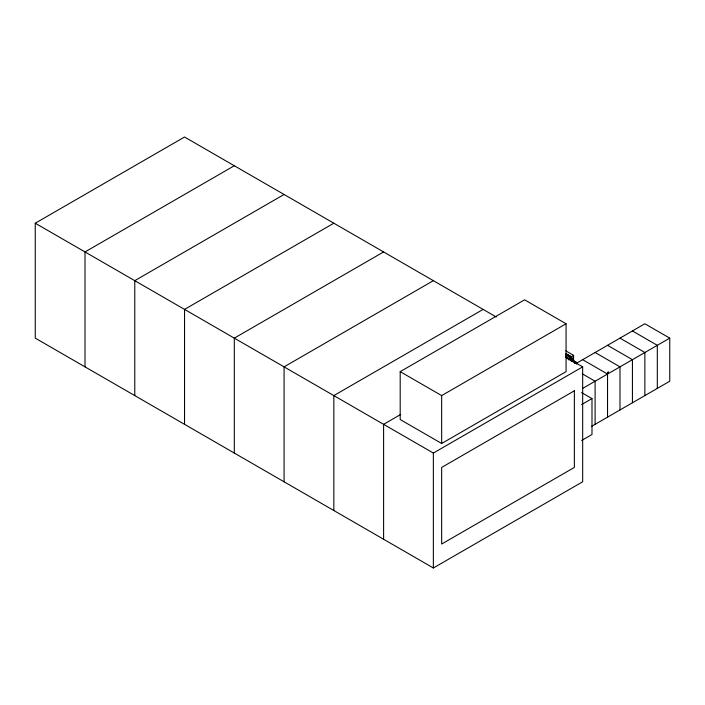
<?xml version="1.0" encoding="UTF-8"?>
<svg xmlns="http://www.w3.org/2000/svg" width="705" height="705" viewBox="0 0 705 705"><rect width="100%" height="100%" fill="white"/><g stroke="black" fill="none" stroke-linecap="round" stroke-linejoin="round"><path stroke-width="1.06" d="M570.645 360.466L571.808 359.814L576.408 362.996M572.557 360.801L572.557 360.202L572.257 360.81M573.297 360.669L573.359 361.145M574.919 361.612L574.663 362.194M575.368 362.167L575.668 362.599M571.42 360.035L576.152 363.049L576.408 362.467M565.762 357.109L582.665 366.864L582.665 481.788L433.363 567.983L35.25 338.136L35.25 223.212L184.543 137.017L496.276 316.994M234.307 165.745L85.014 251.941L85.014 366.864M284.071 194.474L134.778 280.669L134.778 395.602M333.835 223.212L184.543 309.398L184.543 424.331M383.599 251.941L234.307 338.136L234.307 453.059M433.363 280.669L284.071 366.864L284.071 481.788M483.137 309.398L333.835 395.593L333.835 510.526M400.193 371.65L524.599 299.828L566.071 323.771L566.071 371.65L441.665 443.48L400.193 419.537L400.193 371.65L441.665 395.593L566.071 323.771M400.722 414.443L383.599 424.331L383.599 539.254M567.736 358.801L573.588 355.346L565.815 350.852M568.168 359.074L571.773 356.986L571.773 360.079M569.155 359.18L570.997 358.034L571.773 358.484L568.953 360.114M570.997 359.832L573.588 358.334L573.588 355.346M570.477 360.502L571.773 359.753M571.861 359.929L573.588 358.933L573.588 360.934M573.103 361.013L571.261 360.951L572.557 360.202M572.037 361.401L573.332 360.652L573.332 361.251L571.773 360.352M574.108 361.101L572.812 361.85L573.879 361.312M575.668 362L574.126 362.608L575.439 362.361M574.883 363.348L576.567 362.379L570.997 359.312M576.443 363.278L644.863 323.771L669.75 338.136L669.75 381.229L591.548 426.384M35.25 223.212L433.363 453.059L582.665 366.864M607.543 373.024L608.336 372.883L608.274 372.214L607.543 373.024L608.336 372.258L607.728 373.156M608.336 372.258L607.543 372.425M582.665 388.411L669.75 338.136M581.625 404.573L591.988 398.589L591.988 434.5L581.625 440.493M571.288 360.934L572.328 360.563M574.531 362.731L575.113 362.167M574.831 363.057L575.888 362.767M632.429 330.953L657.307 345.318L657.307 388.411M619.986 338.136L644.863 352.5L644.863 395.593M607.543 345.318L632.429 359.682L632.429 402.784M595.099 352.5L619.986 366.864L619.986 409.966M582.665 359.682L607.543 374.047L607.543 417.149M566.177 353.76L571.773 356.986M565.666 353.61L571.649 357.065L571.676 359.7M565.815 353.848L570.134 356.342M565.613 354.624L570.222 357.364L565.613 354.703M570.962 358.131L571.676 358.545M571.552 359.964L576.152 362.617M565.815 356.836L568.406 358.334M574.108 361.7L574.883 362.15L574.883 361.55M565.666 357.197L567.507 358.263M565.815 357.435L567.543 358.431M582.198 373.782L595.099 381.229L595.099 424.331M581.625 392.606L591.988 398.589M608.062 372.125L608.062 372.725M576.505 362.335L576.567 364.168M575.888 362.617L575.888 363.198M573.359 361.233L573.359 360.713L573.103 361.445M572.777 360.828L572.848 361.445M572.002 360.378L571.42 360.916M441.665 395.593L441.665 443.48M433.363 453.059L433.363 567.983M574.363 390.808L441.665 467.424L441.665 544.04L574.363 467.424L574.363 390.808"/></g></svg>
